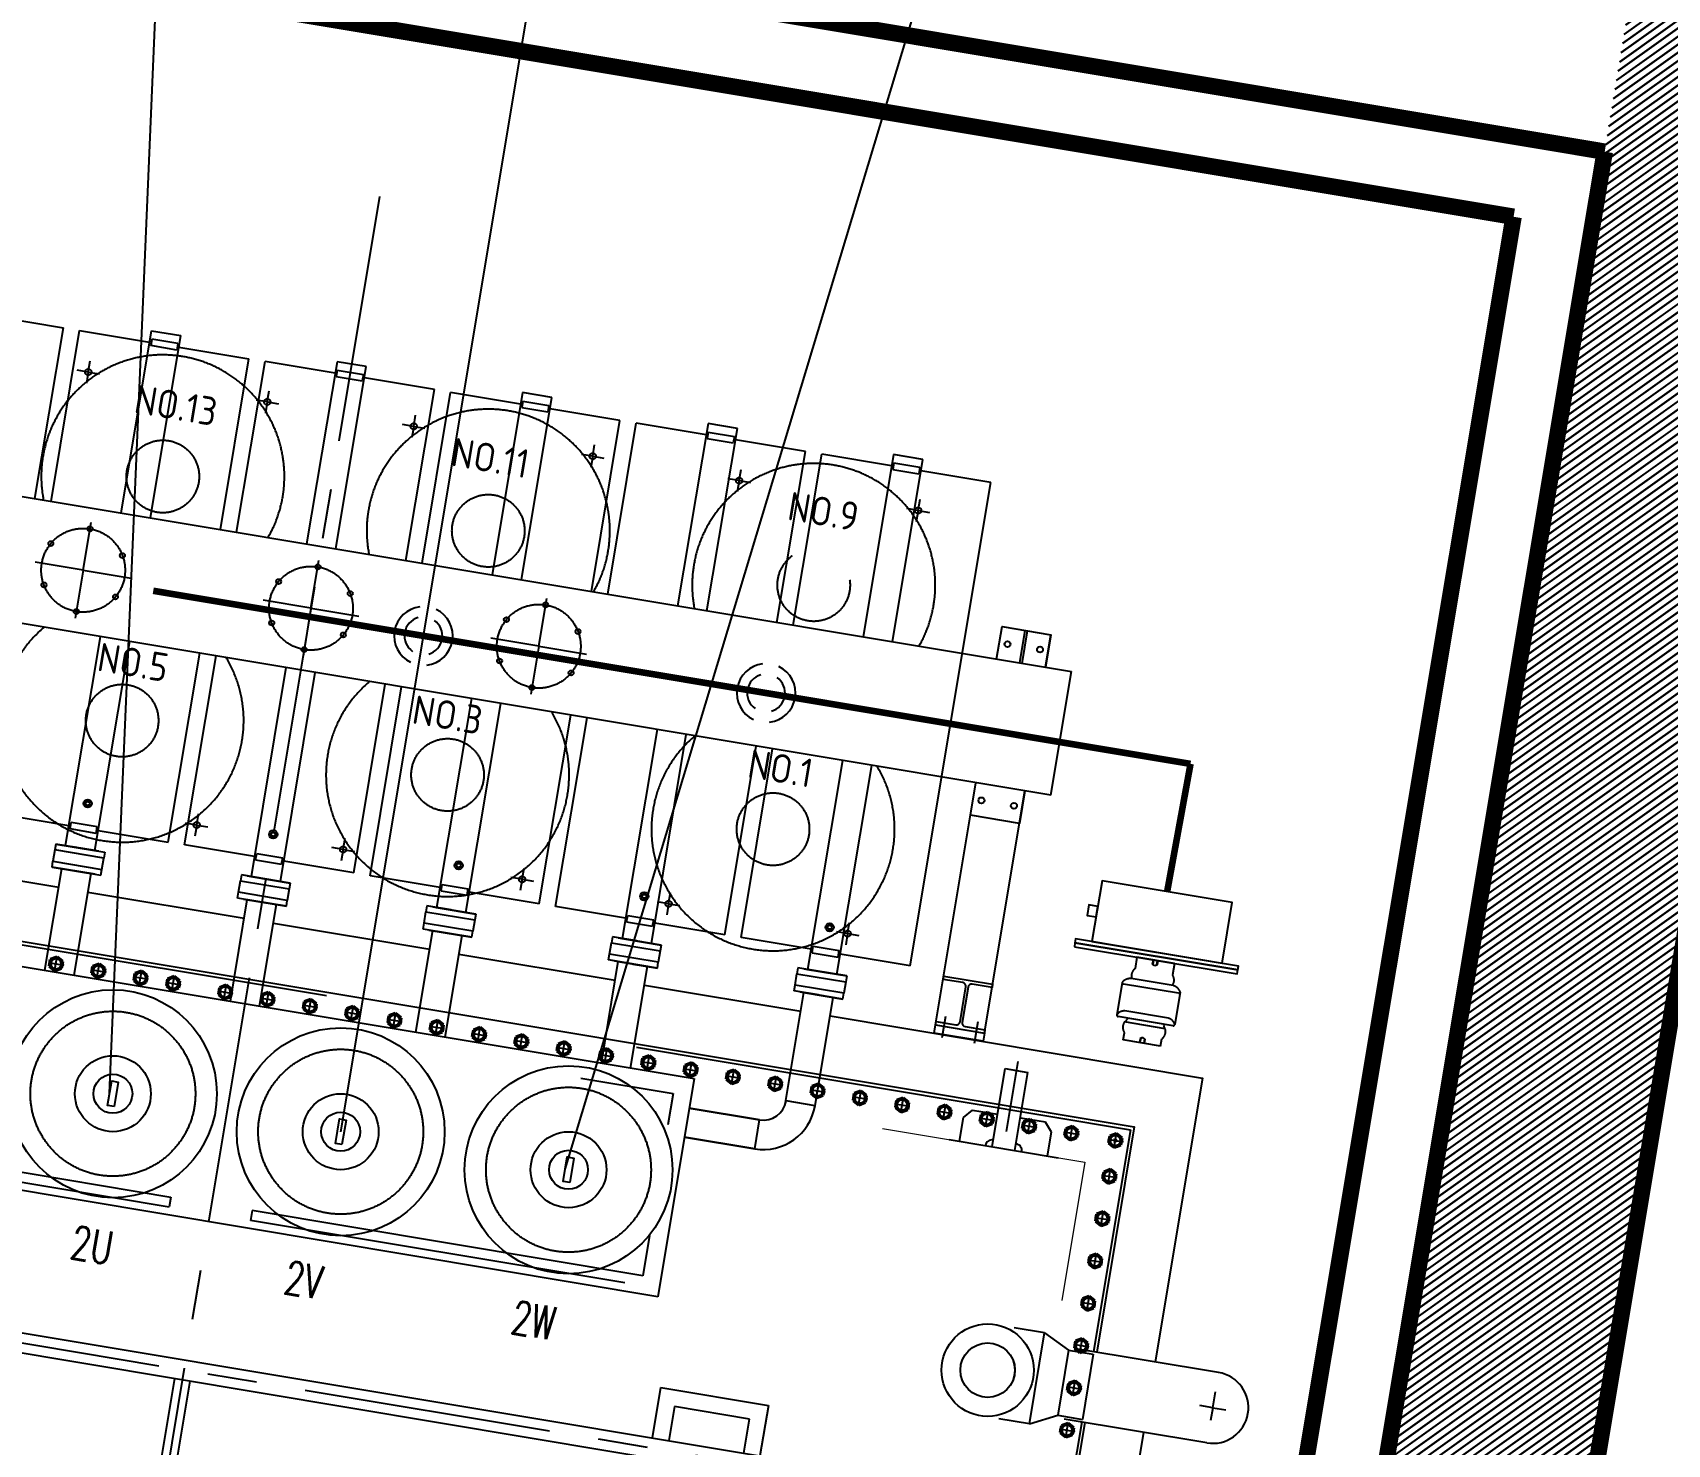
# Model space of a CAD drawing. Header units: millimetres. Extents: x 6239764 to 13047540, y 367704 to 979893.
# Drawn here: x 8296453 to 8301407, y 407682 to 411960 of the extents above; entities that cross this region are included whole.
import ezdxf
from ezdxf.enums import TextEntityAlignment as Align

# ---------------------------------------------------------------- set-up
doc = ezdxf.new("R2010")
doc.units = ezdxf.units.MM
doc.header["$LTSCALE"] = 300
for name, pattern in [('AM_ISO02W050', [7.5, 6, -1.5]), ('AM_ISO08W050', [18, 12, -1.5, 3, -1.5]), ('AM_ISO08W050X2', [9, 6, -0.75, 1.5, -0.75]), ('AM_ISO09W050', [22.5, 12, -1.5, 3, -1.5, 3, -1.5]), ('Amconstr', [9999, 9999, 0]), ('CENTER', [2, 1.25, -0.25, 0.25, -0.25]), ('DASHED', [0.75, 0.5, -0.25]), ('HIDDEN', [9.525, 6.35, -3.175])]:
    doc.linetypes.add(name, pattern=pattern)
for name, color, linetype in [('1', 7, 'Continuous'), ('25  杶奪', 114, 'Continuous'), ('30  俋窒眈燊\\M+00000D', 3, 'Continuous'), ('COOLING', 41, 'Continuous'), ('M1', 7, 'Continuous'), ('M25', 114, 'Continuous'), ('M30', 3, 'Continuous'), ('M4', 5, 'Continuous'), ('M41', 7, 'Continuous'), ('PIPE', 161, 'Continuous')]:
    doc.layers.add(name, color=color, linetype=linetype)
for name, color, linetype, lineweight in [('AM_0N', 7, 'Continuous', 50), ('AM_11', 3, 'AM_ISO09W050', 25), ('AM_12N', 7, 'Continuous', 50), ('AM_3', 6, 'AM_ISO02W050', 25), ('AM_7', 4, 'AM_ISO08W050', 25), ('AM_7N', 4, 'AM_ISO08W050', 25), ('AM_CL', 1, 'Amconstr', 25), ('AM_INV', 253, 'Continuous', 0), ('FAN-AM_0', 7, 'Continuous', 50), ('LV BUSHING-AM_4', 3, 'Continuous', 25), ('SX', 3, 'Continuous', 30)]:
    doc.layers.add(name, color=color, linetype=linetype, lineweight=lineweight)
doc.styles.add('ACISOTS', font='isocp.shx', dxfattribs={"height": 1, "bigfont": 'chineset.shx'})
doc.styles.get("Standard").update_dxf_attribs({"font": 'txt8.shx', "width": 0.7, "bigfont": 'hztxt_ii.shx'})

# ---------------------------------------------------------------- blocks, each defined once
blk = doc.blocks.new('500')
at = {"layer": '25  杶奪'}
blk.add_circle((0, 0), 315, dxfattribs=at)
at = {"layer": '30  俋窒眈燊\\M+00000D', "linetype": 'HIDDEN', "ltscale": 3}
blk.add_circle((0, 0), 250, dxfattribs=at)
blk = doc.blocks.new('FA-')
at = {"layer": 'M25', "color": 114}
blk.add_lwpolyline([(-10, 37.5), (10, 37.5), (10, -37.5), (-10, -37.5)], close=True, dxfattribs=at)
for radius in [115, 59]:
    blk.add_circle((0, 0), radius, dxfattribs=at)
blk = doc.blocks.new('A$C7B570CCE')
at = {"linetype": 'Continuous'}
for p, q in [((167.5, 0), (-167.5, 0)), ((-35, 0), (-35, -240)), ((35, 0), (35, -240)), ((135, 0), (135, -73.1)), ((35, -240), (-35, -240))]:
    blk.add_line(p, q, dxfattribs=at)
for p, q in [((-135.2, 0), (-135.2, -72.9)), ((-135.2, -72.9), (-112.2, -100)), ((135.2, -72.9), (112.2, -100)), ((-112.2, -100), (-35, -100)), ((112.2, -100), (35, -100))]:
    blk.add_line(p, q)
for centre, start, end in [((-35, 0), 180, 270), ((35, 0), 270, 0)]:
    blk.add_arc(centre, 21, start, end)
blk = doc.blocks.new('A$C1D2707AE')
at = {"layer": 'M1', "color": 1, "linetype": 'CENTER', "ltscale": 20}
for p, q in [((-286.4, -2025.5), (-286.4, -1878.5)), ((413.6, -2025.5), (413.6, -1878.5)), ((1113.6, -2025.5), (1113.6, -1878.5)), ((-286.4, -2025.5), (-433.4, -2025.5)), ((-286.4, -2025.5), (-139.4, -2025.5)), ((-286.4, -2025.5), (-286.4, -2172.5)), ((413.6, -2025.5), (266.6, -2025.5)), ((413.6, -2025.5), (560.6, -2025.5)), ((413.6, -2025.5), (413.6, -2172.5)), ((1113.6, -2025.5), (966.6, -2025.5)), ((1113.6, -2025.5), (1260.6, -2025.5)), ((1113.6, -2025.5), (1113.6, -2172.5))]:
    blk.add_line(p, q, dxfattribs=at)
for centre in [(-286.4, -2025.5), (413.6, -2025.5), (1113.6, -2025.5)]:
    blk.add_circle(centre, 127, dxfattribs=at)
at = {"layer": 'M41'}
for p, q in [((-2361.4, -1835.5), (-2361.4, -1735.5)), ((-2211.4, -1735.5), (-2361.4, -1735.5)), ((-2211.4, -1835.5), (-2211.4, -1735.5)), ((2488.6, -1835.5), (2488.6, -1735.5)), ((2488.6, -1735.5), (2638.6, -1735.5)), ((2638.6, -1835.5), (2638.6, -1735.5)), ((-2428.6, -1835.5), (2718.2, -1835.5)), ((-2428.6, -2215.5), (-2428.6, -1835.5)), ((2718.2, -2215.5), (2718.2, -1835.5)), ((2718.2, -2215.5), (-2428.6, -2215.5)), ((-2361.4, -2959.5), (-2361.4, -2215.5)), ((-2211.4, -2959.5), (-2211.4, -2215.5)), ((2488.6, -2959.5), (2488.6, -2215.5)), ((2638.6, -2959.5), (2638.6, -2215.5)), ((-2361.4, -2809.5), (-2361.4, -2819.5)), ((-2211.4, -2809.5), (-2361.4, -2809.5)), ((-2361.4, -2819.5), (-2300.9, -2819.5)), ((-2271.9, -2819.5), (-2211.4, -2819.5)), ((-2211.4, -2819.5), (-2211.4, -2809.5)), ((2488.6, -2819.5), (2488.6, -2809.5)), ((2488.6, -2809.5), (2638.6, -2809.5)), ((2549.1, -2819.5), (2488.6, -2819.5)), ((2638.6, -2819.5), (2578.1, -2819.5)), ((2638.6, -2809.5), (2638.6, -2819.5)), ((-2289.9, -2830.5), (-2289.9, -2938.5)), ((-2282.9, -2938.5), (-2282.9, -2830.5)), ((2560.1, -2938.5), (2560.1, -2830.5)), ((2567.1, -2830.5), (2567.1, -2938.5)), ((-2361.4, -2949.5), (-2361.4, -2959.5)), ((-2300.9, -2949.5), (-2361.4, -2949.5)), ((-2211.4, -2959.5), (-2361.4, -2959.5)), ((-2336.4, -2929.5), (-2336.4, -2995.5)), ((-2211.4, -2949.5), (-2271.9, -2949.5)), ((-2236.4, -2929.5), (-2236.4, -2995.5)), ((-2211.4, -2959.5), (-2211.4, -2949.5)), ((2488.6, -2959.5), (2488.6, -2949.5)), ((2488.6, -2949.5), (2549.1, -2949.5)), ((2488.6, -2959.5), (2638.6, -2959.5)), ((2513.6, -2929.5), (2513.6, -2995.5)), ((2578.1, -2949.5), (2638.6, -2949.5)), ((2613.6, -2929.5), (2613.6, -2995.5)), ((2638.6, -2949.5), (2638.6, -2959.5))]:
    blk.add_line(p, q, dxfattribs=at)
at = {"layer": 'M41', "linetype": 'DASHED', "ltscale": 3}
for p, q in [((-2289.9, -1835.5), (-2289.9, -1735.5)), ((-2282.9, -1835.5), (-2282.9, -1735.5)), ((2560.1, -1835.5), (2560.1, -1735.5)), ((2567.1, -1835.5), (2567.1, -1735.5))]:
    blk.add_line(p, q, dxfattribs=at)
at = {"layer": 'M41'}
for points in [[(-2211.4, -1835.5), (-2211.4, -1735.5), (-2361.4, -1735.5), (-2361.4, -1835.5)], [(2488.6, -1835.5), (2488.6, -1735.5), (2638.6, -1735.5), (2638.6, -1835.5)], [(-2361.4, -2215.5), (-2361.4, -2315.5), (-2211.4, -2315.5), (-2211.4, -2215.5)], [(2638.6, -2215.5), (2638.6, -2315.5), (2488.6, -2315.5), (2488.6, -2215.5)]]:
    blk.add_lwpolyline(points, dxfattribs=at)
for points in [[(-2211.4, -2959.5), (-2361.4, -2959.5), (-2361.4, -2984.5), (-2211.4, -2984.5)], [(2488.6, -2959.5), (2638.6, -2959.5), (2638.6, -2984.5), (2488.6, -2984.5)]]:
    blk.add_lwpolyline(points, close=True, dxfattribs=at)
for centre, radius in [((-2336.4, -1785.5), 9), ((-2236.4, -1785.5), 9), ((2513.6, -1785.5), 9), ((2613.6, -1785.5), 9), ((-286.4, -1898.5), 7.5), ((413.6, -1898.5), 7.5), ((1113.6, -1898.5), 7.5), ((-396.4, -1962), 7.5), ((-176.5, -1962), 7.5), ((303.6, -1962), 7.5), ((523.5, -1962), 7.5), ((1003.6, -1962), 7.5), ((1223.5, -1962), 7.5), ((-396.4, -2089), 7.5), ((-176.5, -2089), 7.5), ((303.6, -2089), 7.5), ((523.5, -2089), 7.5), ((1003.6, -2089), 7.5), ((1223.5, -2089), 7.5), ((-286.4, -2152.5), 7.5), ((413.6, -2152.5), 7.5), ((1113.6, -2152.5), 7.5), ((-2336.4, -2265.5), 9), ((-2236.4, -2265.5), 9), ((2513.6, -2265.5), 9), ((2613.6, -2265.5), 9)]:
    blk.add_circle(centre, radius, dxfattribs=at)
for centre, start, end in [((-2300.9, -2830.5), 0, 90), ((-2271.9, -2830.5), 90, 180), ((2549.1, -2830.5), 0, 90), ((2578.1, -2830.5), 90, 180), ((-2300.9, -2938.5), 270, 0), ((-2271.9, -2938.5), 180, 270), ((2549.1, -2938.5), 270, 0), ((2578.1, -2938.5), 180, 270)]:
    blk.add_arc(centre, 11, start, end, dxfattribs=at)
blk = doc.blocks.new('A$C482611C9')
at = {"layer": 'AM_11', "color": 222, "ltscale": 2}
for p, q in [((57.5, 0), (-57.5, 0)), ((-7.3, -12.8), (-7.3, 0)), ((-6, -13.5), (-6, 0)), ((6, -13.5), (6, 0)), ((7.3, -12.8), (7.3, 0)), ((57.5, 0), (57.5, -34.9)), ((-57.5, 0), (-57.5, -34.9)), ((0, -17), (-7.3, -12.8)), ((7.3, -12.8), (0, -17)), ((-89, -82.7), (-89, -182)), ((84.5, -87), (-84.5, -87)), ((64.4, -67), (-64.5, -67)), ((89, -82.7), (89, -182)), ((84.5, -187), (-84.5, -187)), ((66.9, -167), (-66.9, -167)), ((-56.3, -187.8), (-56.3, -191)), ((56.3, -187.8), (56.3, -191)), ((62.5, -200), (-62.5, -200)), ((-57.5, -254), (-57.5, -232.2)), ((0, -237), (-7.3, -241.2)), ((-7.3, -241.2), (-7.3, -254)), ((-6, -240.5), (-6, -254)), ((7.3, -241.2), (0, -237)), ((6, -240.5), (6, -254)), ((7.3, -241.2), (7.3, -254)), ((57.5, -254), (57.5, -232.2)), ((57.5, -254), (-57.5, -254)), ((57.5, -254), (-57.5, -254))]:
    blk.add_line(p, q, dxfattribs=at)
for centre, radius, start, end in [((-36.4, -54.6), 28.9, 136.9636, 205.3448), ((36.4, -54.6), 28.9, 334.6552, 43.0364), ((-86, -83.1), 3, 153.1645, 172.4077), ((-88, -82.8), 1, 172.4077, 185.6969), ((-84.5, -82.5), 4.55, 185.6969, 270), ((-62.1, -98.2), 31.2, 94.1941, 148.2045), ((62.1, -98.2), 31.3, 31.7556, 85.7356), ((84.5, -82.5), 4.55, 270, 354.3031), ((86, -83.1), 3, 7.5923, 26.8355), ((88, -82.8), 1, 354.3031, 7.5923), ((-86, -183.1), 3, 153.1645, 172.4077), ((-88, -182.8), 1, 172.4077, 185.6969), ((-84.5, -182.5), 4.55, 185.6969, 270), ((-64.6, -193.9), 27, 94.9814, 153.1274), ((-78.1, -184.9), 22.7, 317.9732, 344.359), ((78.1, -184.9), 22.7, 195.641, 222.0268), ((64.6, -193.9), 27, 26.8726, 85.0186), ((84.5, -182.5), 4.55, 270, 354.3031), ((86, -183.1), 3, 7.5923, 26.8355), ((88, -182.8), 1, 354.3031, 7.5923), ((-36.4, -212.4), 28.9, 154.6552, 223.0364), ((36.4, -212.4), 28.9, 316.9636, 25.3448)]:
    blk.add_arc(centre, radius, start, end, dxfattribs=at)
blk = doc.blocks.new('*U109')
at = {"layer": 'AM_0N'}
for p, q in [((42247.3, 10176), (42229.3, 10165.7)), ((42229.3, 10165.7), (42229.3, 10144.9)), ((42265.3, 10165.7), (42247.3, 10176)), ((42265.3, 10144.9), (42265.3, 10165.7)), ((42229.3, 10144.9), (42247.3, 10134.5)), ((42247.3, 10134.5), (42265.3, 10144.9))]:
    blk.add_line(p, q, dxfattribs=at)
blk.add_circle((42247.3, 10155.3), 18, dxfattribs=at)
at = {"layer": 'AM_7N', "linetype": 'AM_ISO08W050X2'}
for p, q in [((42247.3, 10179), (42247.3, 10131.5)), ((42223.6, 10155.3), (42271.1, 10155.3))]:
    blk.add_line(p, q, dxfattribs=at)
blk = doc.blocks.new('*S108')
at = {"layer": 'AM_12N', "color": 4}
for p, q in [((42245.6, 10153.5), (42249.1, 10157)), ((42245.6, 10157), (42249.1, 10153.5))]:
    blk.add_line(p, q, dxfattribs=at)
blk.add_circle((42247.3, 10155.3), 1.75, dxfattribs=at)
blk = doc.blocks.new('132主变')
for p, q in [((6135104.1, -17906.7), (6135104.1, -17751.9)), ((6135434.1, -17751.9), (6135434.1, -17906.7)), ((6135434.1, -17906.7), (6135104.1, -17906.7))]:
    blk.add_line(p, q)
at = {"ltscale": 0.1}
for p, q in [((6135829.1, -18511.7), (6135319.1, -22481.7)), ((6136519.1, -18511.7), (6136519.1, -22981.7)), ((6137229.1, -18511.7), (6137719.1, -22481.7))]:
    blk.add_line(p, q, dxfattribs=at)
at = {"layer": '1', "color": 3, "linetype": 'DASHED', "lineweight": 5, "ltscale": 50}
blk.add_lwpolyline([(6134900.7, -18791.7), (6134279.1, -18791.7), (6134279.1, -18366.4)], dxfattribs=at)
at = {"layer": '25  杶奪'}
for points in [[(6134418.2, -19430.7), (6133918.2, -19430.7), (6133918.2, -19442.7), (6134418.2, -19442.7)], [(6134418.2, -19442.7), (6133918.2, -19442.7), (6133918.2, -19454.7), (6134418.2, -19454.7)], [(6134368.2, -19454.7), (6133968.2, -19454.7), (6133968.2, -19641.9), (6134368.2, -19641.9)], [(6134368.2, -19562.8), (6134395.5, -19562.8), (6134395.5, -19530.4), (6134368.2, -19530.4)]]:
    blk.add_lwpolyline(points, close=True, dxfattribs=at)
at = {"layer": '25  杶奪', "const_width": 20}
for points in [[(6134168.2, -19641.9), (6134162, -20035.2)], [(6137349.3, -20035.2), (6134162, -20035.2)]]:
    blk.add_lwpolyline(points, dxfattribs=at)
at = {"layer": '30  俋窒眈燊\\M+00000D', "linetype": 'HIDDEN'}
for p, q in [((6135154.1, -17751.9), (6135154.1, -17856.7)), ((6135384.1, -17856.7), (6135384.1, -17751.9)), ((6135154.1, -17856.7), (6135384.1, -17856.7)), ((6135594.1, -18201.7), (6136744.1, -18201.7)), ((6136744.1, -18231.7), (6136744.1, -18201.7)), ((6138144.1, -18201.7), (6136994.1, -18201.7)), ((6136994.1, -18231.7), (6136994.1, -18201.7)), ((6135544.1, -18231.7), (6136744.1, -18231.7)), ((6138194.1, -18231.7), (6136994.1, -18231.7))]:
    blk.add_line(p, q, dxfattribs=at)
for points in [[(6134159.1, -18013.7), (6134159.1, -16531.7), (6139703.1, -16531.7)], [(6138534.1, -18911.7), (6134159.1, -18911.7), (6134159.1, -18229.7)], [(6135544.1, -18355.5), (6135544.1, -18231.7), (6135710.5, -18231.7)], [(6135827.9, -18791.7), (6135544.1, -18791.7), (6135544.1, -18695.2)]]:
    blk.add_lwpolyline(points, dxfattribs=at)
at = {"layer": 'AM_3', "linetype": 'ByBlock'}
for centre, radius, start, end in [((6135466.1, -20035.2), 89, 106.3139, 253.6861), ((6135466.1, -20035.2), 89, 286.3139, 73.6861), ((6136519.1, -20035.2), 89, 106.3139, 253.6861), ((6136519.1, -20035.2), 89, 286.3139, 73.6861), ((6135466.1, -20035.2), 57.5, 115.7715, 244.2285), ((6135466.1, -20035.2), 57.5, 295.7715, 64.2285), ((6136519.1, -20035.2), 57.5, 115.7715, 244.2285), ((6136519.1, -20035.2), 57.5, 295.7715, 64.2285), ((6136519.1, -20035.2), 57.5, 295.7715, 64.2285)]:
    blk.add_arc(centre, radius, start, end, dxfattribs=at)
at = {"layer": 'AM_7'}
blk.add_line((6134529.1, -18844.9), (6134529.1, -19059.1), dxfattribs=at)
at = {"layer": 'AM_CL', "color": 30}
blk.add_lwpolyline([(6135489.1, -18176.7), (6138249.1, -18176.7), (6138249.1, -18846.7), (6135489.1, -18846.7)], close=True, dxfattribs=at)
at = {"layer": 'AM_INV', "ltscale": 0.1}
blk.add_lwpolyline([(6134199.1, -18892.5), (6134199.1, -18871.7), (6134181.1, -18871.7)], dxfattribs=at)
at = {"layer": 'COOLING'}
for p, q in [((6135489.1, -18667.1), (6135272.9, -18667.1)), ((6135272.9, -18667.1), (6135489.1, -18667.1)), ((6135272.9, -18667.1), (6135272.9, -18756.2)), ((6135489.1, -18756.2), (6135272.9, -18756.2)), ((6135272.9, -18756.2), (6135489.1, -18756.2)), ((6135204.1, -18814.8), (6135204.1, -19158.7)), ((6135114.1, -18826), (6135114.1, -19158.7)), ((6135114.1, -18826), (6135203.2, -18826)), ((6135684.1, -18846.7), (6135684.1, -19158.7)), ((6135774.1, -18846.7), (6135774.1, -19158.7)), ((6136254.1, -18846.7), (6136254.1, -19158.7)), ((6136344.1, -18846.7), (6136344.1, -19158.7)), ((6136824.1, -18846.7), (6136824.1, -19158.7)), ((6136914.1, -18846.7), (6136914.1, -19158.7)), ((6137394.1, -18846.7), (6137394.1, -19158.7)), ((6137484.1, -18846.7), (6137484.1, -19158.7)), ((6135216.2, -19158.7), (6135084.1, -19158.7)), ((6135205.1, -19158.7), (6135084.1, -19158.7)), ((6135159.1, -19158.7), (6135084.1, -19158.7)), ((6135084.1, -19158.7), (6135234.1, -19158.7)), ((6135084.1, -19158.7), (6135084.1, -19176.7)), ((6135084.1, -19158.7), (6135084.1, -19176.7)), ((6135159.1, -19158.7), (6135234.1, -19158.7)), ((6135234.1, -19158.7), (6135234.1, -19176.7)), ((6135234.1, -19158.7), (6135234.1, -19176.7)), ((6135786.2, -19158.7), (6135654.1, -19158.7)), ((6135775.1, -19158.7), (6135654.1, -19158.7)), ((6135729.1, -19158.7), (6135654.1, -19158.7)), ((6135654.1, -19158.7), (6135804.1, -19158.7)), ((6135654.1, -19158.7), (6135654.1, -19176.7)), ((6135654.1, -19158.7), (6135654.1, -19176.7)), ((6135729.1, -19158.7), (6135804.1, -19158.7)), ((6135804.1, -19158.7), (6135804.1, -19176.7)), ((6135804.1, -19158.7), (6135804.1, -19176.7)), ((6136356.2, -19158.7), (6136224.1, -19158.7)), ((6136345.1, -19158.7), (6136224.1, -19158.7)), ((6136299.1, -19158.7), (6136224.1, -19158.7)), ((6136224.1, -19158.7), (6136374.1, -19158.7)), ((6136224.1, -19158.7), (6136224.1, -19176.7)), ((6136224.1, -19158.7), (6136224.1, -19176.7)), ((6136299.1, -19158.7), (6136374.1, -19158.7)), ((6136374.1, -19158.7), (6136374.1, -19176.7)), ((6136374.1, -19158.7), (6136374.1, -19176.7)), ((6136926.2, -19158.7), (6136794.1, -19158.7)), ((6136915.1, -19158.7), (6136794.1, -19158.7)), ((6136869.1, -19158.7), (6136794.1, -19158.7)), ((6136794.1, -19158.7), (6136944.1, -19158.7)), ((6136794.1, -19158.7), (6136794.1, -19176.7)), ((6136794.1, -19158.7), (6136794.1, -19176.7)), ((6136869.1, -19158.7), (6136944.1, -19158.7)), ((6136944.1, -19158.7), (6136944.1, -19176.7)), ((6136944.1, -19158.7), (6136944.1, -19176.7)), ((6137514.1, -19158.7), (6137364.1, -19158.7)), ((6137364.1, -19158.7), (6137364.1, -19176.7)), ((6137439.1, -19158.7), (6137364.1, -19158.7)), ((6137364.1, -19158.7), (6137364.1, -19176.7)), ((6137381.9, -19158.7), (6137514.1, -19158.7)), ((6137393.1, -19158.7), (6137514.1, -19158.7)), ((6137439.1, -19158.7), (6137514.1, -19158.7)), ((6137514.1, -19158.7), (6137514.1, -19176.7)), ((6137514.1, -19158.7), (6137514.1, -19176.7)), ((6135084.1, -19229.7), (6135084.1, -19211.7)), ((6135084.1, -19229.7), (6135084.1, -19211.7)), ((6135234.1, -19229.7), (6135234.1, -19211.7)), ((6135234.1, -19229.7), (6135234.1, -19211.7)), ((6135654.1, -19229.7), (6135654.1, -19211.7)), ((6135654.1, -19229.7), (6135654.1, -19211.7)), ((6135804.1, -19229.7), (6135804.1, -19211.7)), ((6135804.1, -19229.7), (6135804.1, -19211.7)), ((6136224.1, -19229.7), (6136224.1, -19211.7)), ((6136224.1, -19229.7), (6136224.1, -19211.7)), ((6136374.1, -19229.7), (6136374.1, -19211.7)), ((6136374.1, -19229.7), (6136374.1, -19211.7)), ((6136794.1, -19229.7), (6136794.1, -19211.7)), ((6136794.1, -19229.7), (6136794.1, -19211.7)), ((6136944.1, -19229.7), (6136944.1, -19211.7)), ((6136944.1, -19229.7), (6136944.1, -19211.7)), ((6137364.1, -19229.7), (6137364.1, -19211.7)), ((6137364.1, -19229.7), (6137364.1, -19211.7)), ((6137514.1, -19229.7), (6137514.1, -19211.7)), ((6137514.1, -19229.7), (6137514.1, -19211.7)), ((6135084.1, -19229.7), (6135234.1, -19229.7)), ((6135205.1, -19229.7), (6135084.1, -19229.7)), ((6135216.2, -19229.7), (6135084.1, -19229.7)), ((6135114.1, -19229.7), (6135114.1, -19871.7)), ((6135159.1, -19229.7), (6135143.5, -19229.7)), ((6135159.1, -19229.7), (6135234.1, -19229.7)), ((6135204.1, -19871.7), (6135204.1, -19229.7)), ((6135654.1, -19229.7), (6135804.1, -19229.7)), ((6135775.1, -19229.7), (6135654.1, -19229.7)), ((6135786.2, -19229.7), (6135654.1, -19229.7)), ((6135684.1, -19229.7), (6135684.1, -19871.7)), ((6135729.1, -19229.7), (6135713.5, -19229.7)), ((6135729.1, -19229.7), (6135804.1, -19229.7)), ((6135774.1, -19871.7), (6135774.1, -19229.7)), ((6136224.1, -19229.7), (6136374.1, -19229.7)), ((6136345.1, -19229.7), (6136224.1, -19229.7)), ((6136356.2, -19229.7), (6136224.1, -19229.7)), ((6136254.1, -19229.7), (6136254.1, -19871.7)), ((6136299.1, -19229.7), (6136283.5, -19229.7)), ((6136299.1, -19229.7), (6136374.1, -19229.7)), ((6136344.1, -19871.7), (6136344.1, -19229.7)), ((6136794.1, -19229.7), (6136944.1, -19229.7)), ((6136915.1, -19229.7), (6136794.1, -19229.7)), ((6136926.2, -19229.7), (6136794.1, -19229.7)), ((6136824.1, -19229.7), (6136824.1, -19871.7)), ((6136869.1, -19229.7), (6136853.5, -19229.7)), ((6136869.1, -19229.7), (6136944.1, -19229.7)), ((6136914.1, -19871.7), (6136914.1, -19229.7)), ((6137439.1, -19229.7), (6137364.1, -19229.7)), ((6137514.1, -19229.7), (6137364.1, -19229.7)), ((6137381.9, -19229.7), (6137514.1, -19229.7)), ((6137393.1, -19229.7), (6137514.1, -19229.7)), ((6137394.1, -19229.7), (6137394.1, -19871.7)), ((6137439.1, -19229.7), (6137454.6, -19229.7)), ((6137484.1, -19229.7), (6137484.1, -19871.7)), ((6134899.1, -19291.7), (6134899.1, -20776.7)), ((6134899.1, -19291.7), (6135114.1, -19291.7)), ((6134899.1, -19291.7), (6134899.1, -20776.7)), ((6134899.1, -19291.7), (6135114.1, -19291.7)), ((6135119.1, -19281.7), (6135119.1, -19301.7)), ((6135199.1, -19281.7), (6135119.1, -19281.7)), ((6135119.1, -19281.7), (6135119.1, -19301.7)), ((6135199.1, -19281.7), (6135119.1, -19281.7)), ((6135199.1, -19301.7), (6135119.1, -19301.7)), ((6135199.1, -19301.7), (6135119.1, -19301.7)), ((6135199.1, -19281.7), (6135199.1, -19301.7)), ((6135199.1, -19281.7), (6135199.1, -19301.7)), ((6135204.1, -19291.7), (6135419.1, -19291.7)), ((6135204.1, -19291.7), (6135419.1, -19291.7)), ((6135419.1, -19291.7), (6135419.1, -19871.7)), ((6135419.1, -19291.7), (6135419.1, -19871.7)), ((6135469.1, -19291.7), (6135469.1, -19871.7)), ((6135469.1, -19291.7), (6135684.1, -19291.7)), ((6135689.1, -19281.7), (6135689.1, -19301.7)), ((6135769.1, -19281.7), (6135689.1, -19281.7)), ((6135769.1, -19301.7), (6135689.1, -19301.7)), ((6135769.1, -19281.7), (6135769.1, -19301.7)), ((6135774.1, -19291.7), (6135989.1, -19291.7)), ((6135989.1, -19291.7), (6135989.1, -19871.7)), ((6136039.1, -19291.7), (6136039.1, -19871.7)), ((6136039.1, -19291.7), (6136254.1, -19291.7)), ((6136259.1, -19281.7), (6136259.1, -19301.7)), ((6136339.1, -19281.7), (6136259.1, -19281.7)), ((6136339.1, -19301.7), (6136259.1, -19301.7)), ((6136339.1, -19281.7), (6136339.1, -19301.7)), ((6136344.1, -19291.7), (6136559.1, -19291.7)), ((6136559.1, -19291.7), (6136559.1, -19871.7)), ((6136609.1, -19291.7), (6136609.1, -19871.7)), ((6136609.1, -19291.7), (6136824.1, -19291.7)), ((6136609.1, -19291.7), (6136609.1, -19871.7)), ((6136609.1, -19291.7), (6136824.1, -19291.7)), ((6136829.1, -19281.7), (6136829.1, -19301.7)), ((6136909.1, -19281.7), (6136829.1, -19281.7)), ((6136829.1, -19281.7), (6136829.1, -19301.7)), ((6136909.1, -19281.7), (6136829.1, -19281.7)), ((6136909.1, -19301.7), (6136829.1, -19301.7)), ((6136909.1, -19301.7), (6136829.1, -19301.7)), ((6136909.1, -19281.7), (6136909.1, -19301.7)), ((6136909.1, -19281.7), (6136909.1, -19301.7)), ((6136914.1, -19291.7), (6137129.1, -19291.7)), ((6136914.1, -19291.7), (6137129.1, -19291.7)), ((6137129.1, -19291.7), (6137129.1, -19871.7)), ((6137129.1, -19291.7), (6137129.1, -19871.7)), ((6137179.1, -19291.7), (6137179.1, -19871.7)), ((6137394.1, -19291.7), (6137179.1, -19291.7)), ((6137399.1, -19281.7), (6137399.1, -19301.7)), ((6137399.1, -19281.7), (6137479.1, -19281.7)), ((6137399.1, -19301.7), (6137479.1, -19301.7)), ((6137479.1, -19281.7), (6137479.1, -19301.7)), ((6137699.1, -19291.7), (6137484.1, -19291.7)), ((6135114.1, -20251.7), (6135114.1, -20811.7)), ((6135204.1, -20811.7), (6135204.1, -20251.7)), ((6135419.1, -20251.7), (6135419.1, -20776.7)), ((6135419.1, -20251.7), (6135419.1, -20776.7)), ((6135469.1, -20251.7), (6135469.1, -20776.7)), ((6135684.1, -20251.7), (6135684.1, -20811.7)), ((6135774.1, -20811.7), (6135774.1, -20251.7)), ((6135989.1, -20251.7), (6135989.1, -20776.7)), ((6136039.1, -20251.7), (6136039.1, -20776.7)), ((6136254.1, -20251.7), (6136254.1, -20811.7)), ((6136344.1, -20811.7), (6136344.1, -20251.7)), ((6136559.1, -20251.7), (6136559.1, -20776.7)), ((6136609.1, -20251.7), (6136609.1, -20776.7)), ((6136609.1, -20251.7), (6136609.1, -20776.7)), ((6136824.1, -20251.7), (6136824.1, -20811.7)), ((6136914.1, -20811.7), (6136914.1, -20251.7)), ((6137129.1, -20251.7), (6137129.1, -20776.7)), ((6137129.1, -20251.7), (6137129.1, -20776.7)), ((6137179.1, -20251.7), (6137179.1, -20776.7)), ((6137394.1, -20251.7), (6137394.1, -20811.7)), ((6137484.1, -20251.7), (6137484.1, -20811.7)), ((6137699.1, -20251.7), (6137699.1, -20776.7)), ((6137749.1, -20251.7), (6137749.1, -20776.7)), ((6134899.1, -20776.7), (6135114.1, -20776.7)), ((6134899.1, -20776.7), (6135114.1, -20776.7)), ((6135119.1, -20786.7), (6135119.1, -20766.7)), ((6135199.1, -20766.7), (6135119.1, -20766.7)), ((6135119.1, -20786.7), (6135119.1, -20766.7)), ((6135199.1, -20766.7), (6135119.1, -20766.7)), ((6135199.1, -20786.7), (6135119.1, -20786.7)), ((6135199.1, -20786.7), (6135119.1, -20786.7)), ((6135199.1, -20786.7), (6135199.1, -20766.7)), ((6135199.1, -20786.7), (6135199.1, -20766.7)), ((6135204.1, -20776.7), (6135419.1, -20776.7)), ((6135204.1, -20776.7), (6135419.1, -20776.7)), ((6135469.1, -20776.7), (6135684.1, -20776.7)), ((6135689.1, -20786.7), (6135689.1, -20766.7)), ((6135769.1, -20766.7), (6135689.1, -20766.7)), ((6135769.1, -20786.7), (6135689.1, -20786.7)), ((6135769.1, -20786.7), (6135769.1, -20766.7)), ((6135774.1, -20776.7), (6135989.1, -20776.7)), ((6136039.1, -20776.7), (6136254.1, -20776.7)), ((6136259.1, -20786.7), (6136259.1, -20766.7)), ((6136339.1, -20766.7), (6136259.1, -20766.7)), ((6136339.1, -20786.7), (6136259.1, -20786.7)), ((6136339.1, -20786.7), (6136339.1, -20766.7)), ((6136344.1, -20776.7), (6136559.1, -20776.7)), ((6136609.1, -20776.7), (6136824.1, -20776.7)), ((6136609.1, -20776.7), (6136824.1, -20776.7)), ((6136829.1, -20786.7), (6136829.1, -20766.7)), ((6136909.1, -20766.7), (6136829.1, -20766.7)), ((6136829.1, -20786.7), (6136829.1, -20766.7)), ((6136909.1, -20766.7), (6136829.1, -20766.7)), ((6136909.1, -20786.7), (6136829.1, -20786.7)), ((6136909.1, -20786.7), (6136829.1, -20786.7)), ((6136909.1, -20786.7), (6136909.1, -20766.7)), ((6136909.1, -20786.7), (6136909.1, -20766.7)), ((6136914.1, -20776.7), (6137129.1, -20776.7)), ((6136914.1, -20776.7), (6137129.1, -20776.7)), ((6137394.1, -20776.7), (6137179.1, -20776.7)), ((6137399.1, -20786.7), (6137399.1, -20766.7)), ((6137399.1, -20766.7), (6137479.1, -20766.7)), ((6137399.1, -20786.7), (6137479.1, -20786.7)), ((6137479.1, -20786.7), (6137479.1, -20766.7)), ((6137699.1, -20776.7), (6137484.1, -20776.7)), ((6137964.1, -20776.7), (6137749.1, -20776.7)), ((6135114.1, -20811.7), (6135204.1, -20811.7)), ((6135114.1, -20811.7), (6135204.1, -20811.7)), ((6135684.1, -20811.7), (6135774.1, -20811.7)), ((6136254.1, -20811.7), (6136344.1, -20811.7)), ((6136824.1, -20811.7), (6136914.1, -20811.7)), ((6136824.1, -20811.7), (6136914.1, -20811.7)), ((6137484.1, -20811.7), (6137394.1, -20811.7))]:
    blk.add_line(p, q, dxfattribs=at)
for points in [[(6135234.1, -19211.7), (6135084.1, -19211.7), (6135084.1, -19176.7), (6135234.1, -19176.7)], [(6135804.1, -19211.7), (6135654.1, -19211.7), (6135654.1, -19176.7), (6135804.1, -19176.7)], [(6136374.1, -19211.7), (6136224.1, -19211.7), (6136224.1, -19176.7), (6136374.1, -19176.7)], [(6136944.1, -19211.7), (6136794.1, -19211.7), (6136794.1, -19176.7), (6136944.1, -19176.7)], [(6137364.1, -19211.7), (6137514.1, -19211.7), (6137514.1, -19176.7), (6137364.1, -19176.7)]]:
    blk.add_lwpolyline(points, close=True, dxfattribs=at)
for centre, radius in [((6135159.1, -19366.7), 12.5), ((6135159.1, -19366.7), 7), ((6135159.1, -19366.7), 6), ((6135729.1, -19366.7), 12.5), ((6135729.1, -19366.7), 7), ((6135729.1, -19366.7), 6), ((6136299.1, -19366.7), 12.5), ((6136299.1, -19366.7), 7), ((6136299.1, -19366.7), 6), ((6136869.1, -19366.7), 12.5), ((6136869.1, -19366.7), 7), ((6136869.1, -19366.7), 6), ((6137439.1, -19366.7), 12.5), ((6137439.1, -19366.7), 7), ((6137439.1, -19366.7), 6)]:
    blk.add_circle(centre, radius, dxfattribs=at)
for radius in [158.8, 69.8]:
    blk.add_arc((6135272.9, -18826), radius, 90, 180, dxfattribs=at)
at = {"layer": 'FAN-AM_0', "color": 171, "linetype": 'DASHED', "lineweight": -2, "ltscale": 3}
for p, q in [((6135102.6, -19356.7), (6135068.1, -19356.7)), ((6135102.6, -19356.7), (6135102.6, -19322.2)), ((6135102.6, -19356.7), (6135137.1, -19356.7)), ((6135102.6, -19356.7), (6135102.6, -19391.2)), ((6135652.6, -19356.7), (6135618.1, -19356.7)), ((6135652.6, -19356.7), (6135652.6, -19322.2)), ((6135652.6, -19356.7), (6135687.1, -19356.7)), ((6135652.6, -19356.7), (6135652.6, -19391.2)), ((6136102.6, -19356.7), (6136068.1, -19356.7)), ((6136102.6, -19356.7), (6136102.6, -19322.2)), ((6136102.6, -19356.7), (6136137.1, -19356.7)), ((6136102.6, -19356.7), (6136102.6, -19391.2)), ((6136652.6, -19356.7), (6136618.1, -19356.7)), ((6136652.6, -19356.7), (6136652.6, -19322.2)), ((6136652.6, -19356.7), (6136687.1, -19356.7)), ((6136652.6, -19356.7), (6136652.6, -19391.2)), ((6137102.6, -19356.7), (6137068.1, -19356.7)), ((6137102.6, -19356.7), (6137102.6, -19322.2)), ((6137102.6, -19356.7), (6137137.1, -19356.7)), ((6137102.6, -19356.7), (6137102.6, -19391.2)), ((6135102.6, -20656.7), (6135068.1, -20656.7)), ((6135102.6, -20656.7), (6135102.6, -20622.2)), ((6135102.6, -20656.7), (6135102.6, -20691.2)), ((6135102.6, -20656.7), (6135137.1, -20656.7)), ((6135652.6, -20656.7), (6135618.1, -20656.7)), ((6135652.6, -20656.7), (6135652.6, -20622.2)), ((6135652.6, -20656.7), (6135652.6, -20691.2)), ((6135652.6, -20656.7), (6135687.1, -20656.7)), ((6136102.6, -20656.7), (6136068.1, -20656.7)), ((6136102.6, -20656.7), (6136102.6, -20622.2)), ((6136102.6, -20656.7), (6136102.6, -20691.2)), ((6136102.6, -20656.7), (6136137.1, -20656.7)), ((6136652.6, -20656.7), (6136618.1, -20656.7)), ((6136652.6, -20656.7), (6136652.6, -20622.2)), ((6136652.6, -20656.7), (6136652.6, -20691.2)), ((6136652.6, -20656.7), (6136687.1, -20656.7)), ((6137102.6, -20656.7), (6137068.1, -20656.7)), ((6137102.6, -20656.7), (6137102.6, -20622.2)), ((6137102.6, -20656.7), (6137102.6, -20691.2)), ((6137102.6, -20656.7), (6137137.1, -20656.7))]:
    blk.add_line(p, q, dxfattribs=at)
at = {"layer": 'FAN-AM_0', "color": 171, "linetype": 'DASHED', "lineweight": -2, "ltscale": 30}
for q in [(6137618.1, -20656.7), (6137652.6, -20622.2), (6137652.6, -20691.2), (6137687.1, -20656.7)]:
    blk.add_line((6137652.6, -20656.7), q, dxfattribs=at)
at = {"layer": 'FAN-AM_0', "color": 171, "linetype": 'DASHED', "lineweight": -2, "ltscale": 3}
for centre, radius in [((6135102.6, -19356.7), 9.5), ((6135652.6, -19356.7), 9.5), ((6136102.6, -19356.7), 9.5), ((6136652.6, -19356.7), 9.5), ((6137102.6, -19356.7), 9.5), ((6135377.6, -20381.7), 110), ((6135102.6, -20656.7), 9.5), ((6135652.6, -20656.7), 9.5), ((6136102.6, -20656.7), 9.5), ((6136652.6, -20656.7), 9.5), ((6137102.6, -20656.7), 9.5)]:
    blk.add_circle(centre, radius, dxfattribs=at)
at = {"layer": 'FAN-AM_0', "color": 171, "linetype": 'DASHED', "lineweight": -2, "ltscale": 30}
for centre, radius in [((6135377.6, -19631.7), 110), ((6136377.6, -19631.7), 110), ((6137377.6, -19631.7), 110), ((6136377.6, -20381.7), 110), ((6137377.6, -20381.7), 110), ((6137652.6, -20656.7), 9.5)]:
    blk.add_circle(centre, radius, dxfattribs=at)
for centre, start, end in [((6135377.6, -19631.7), 319.3611, 220.6389), ((6136377.6, -19631.7), 319.3611, 220.6389), ((6137377.6, -19631.7), 319.3611, 220.6389), ((6135377.6, -20381.7), 159.3425, 20.6575), ((6136377.6, -20381.7), 159.3425, 20.6575), ((6137377.6, -20381.7), 159.3425, 20.6575)]:
    blk.add_arc(centre, 368.5, start, end, dxfattribs=at)
at = {"layer": 'LV BUSHING-AM_4', "color": 6}
for p, q in [((6134314.7, -17981.7), (6134234.2, -18021.7)), ((6134314.7, -17981.7), (6134314.7, -18261.7)), ((6134314.7, -17981.7), (6134408.3, -17981.7)), ((6133774.5, -18013.7), (6134212.8, -18013.7)), ((6134158.2, -18221.7), (6134158.2, -18021.7)), ((6134234.2, -18021.7), (6134158.2, -18021.7)), ((6134234.2, -18221.7), (6134234.2, -18021.7)), ((6133774.5, -18121.7), (6133774.5, -18082.3)), ((6133774.5, -18121.7), (6133734.1, -18121.7)), ((6133774.5, -18121.7), (6133774.5, -18170.7)), ((6133774.5, -18121.7), (6133814, -18121.7)), ((6133774.5, -18229.7), (6134212.8, -18229.7)), ((6134234.2, -18221.7), (6134158.2, -18221.7)), ((6134314.7, -18261.7), (6134234.2, -18221.7)), ((6134314.7, -18261.7), (6134408.3, -18261.7))]:
    blk.add_line(p, q, dxfattribs=at)
for radius in [140, 82.5]:
    blk.add_circle((6134466.2, -18121.7), radius, dxfattribs=at)
blk.add_arc((6133774.5, -18121.7), 108, 90, 270, dxfattribs=at)
at = {"layer": 'M30', "color": 253}
for points in [[(6133969.1, -18013.7), (6133969.1, -16341.7), (6135684.1, -16341.7)], [(6134149.1, -18013.7), (6134149.1, -16521.7), (6139703.1, -16521.7)], [(6135114.1, -19101.7), (6133969.1, -19101.7), (6133969.1, -18229.7)], [(6138534.1, -18921.7), (6134149.1, -18921.7), (6134149.1, -18229.7)], [(6135684.1, -19101.7), (6135204.1, -19101.7)], [(6136254.1, -19101.7), (6135774.1, -19101.7)], [(6136824.1, -19101.7), (6136344.1, -19101.7)], [(6137394.1, -19101.7), (6136914.1, -19101.7)], [(6137964.1, -19101.7), (6137484.1, -19101.7)]]:
    blk.add_lwpolyline(points, dxfattribs=at)
at = {"layer": 'M4', "color": 153}
blk.add_circle((6134466.2, -18121.7), 82.6, dxfattribs=at)
blk.add_circle((6134466.2, -18121.7), 82.6, dxfattribs=at)
at = {"layer": 'PIPE'}
for p, q in [((6139213.8, -17691.4), (6134982.2, -17691.4)), ((6139213.8, -17751.9), (6134982.2, -17751.9))]:
    blk.add_line(p, q, dxfattribs=at)
for points in [[(6136844.8, -17451.7), (6136844.8, -17691.4)], [(6136893.4, -17691.4), (6136893.4, -17451.7)]]:
    blk.add_lwpolyline(points, dxfattribs=at)
at = {"layer": 'SX', "linetype": 'CENTER', "lineweight": -3, "ltscale": 2}
for p, q in [((6136869.1, -21326.5), (6136869.1, -14376.2)), ((6142496.1, -17721.7), (6133642.3, -17721.7))]:
    blk.add_line(p, q, dxfattribs=at)
at = {"layer": 'SX', "const_width": 50}
for points in [[(6133229.1, -13391.7), (6133229.1, -22071.7)], [(6142909.1, -22071.7), (6142909.1, -13391.7)], [(6133469.1, -13631.7), (6133469.1, -21831.7)], [(6133469.1, -13631.7), (6133469.1, -21831.7)], [(6133469.1, -21831.7), (6133469.1, -13631.7)], [(6133469.1, -21831.7), (6133469.1, -13631.7)], [(6133469.1, -21831.7), (6142669.1, -21831.7)], [(6133469.1, -21831.7), (6142669.1, -21831.7)], [(6133229.1, -22071.7), (6142909.1, -22071.7)]]:
    blk.add_lwpolyline(points, dxfattribs=at)
at = {"layer": '25  杶奪'}
blk.add_blockref('A$C7B570CCE', (6134529.1, -18791.7), dxfattribs=at)
at = {"layer": '25  杶奪', "rotation": 180}
blk.add_blockref('A$C1D2707AE', (6137282.6, -22087.2), dxfattribs=at)
at = {"layer": '30  俋窒眈燊\\M+00000D'}
for name, p in [('500', (6135819.1, -18511.7)), ('500', (6136519.1, -18511.7)), ('FA-', (6135819.1, -18511.7)), ('FA-', (6136519.1, -18511.7)), ('FA-', (6137219.1, -18511.7))]:
    blk.add_blockref(name, p, dxfattribs=at)
at = {"layer": '30  俋窒眈燊\\M+00000D', "linetype": 'HIDDEN'}
blk.add_blockref('500', (6137219.1, -18511.7), dxfattribs=at)
at = {"layer": '30  俋窒眈燊\\M+00000D', "color": 252, "rotation": 180}
blk.add_blockref('A$C482611C9', (6134168.2, -19430.7), dxfattribs=at)
at = {"layer": 'AM_0N', "xscale": -1}
for p in [(6176446.4, -28136.9), (6176446.4, -28266.9), (6176446.4, -28396.9), (6176446.4, -28526.9), (6176446.4, -28656.9), (6176446.4, -28786.9), (6176446.4, -28916.9), (6176446.4, -29026.9), (6176581.4, -29026.9), (6176711.4, -29026.9), (6176841.4, -29026.9), (6176971.4, -29026.9), (6177101.4, -29026.9), (6177231.4, -29026.9), (6177361.4, -29026.9), (6177491.4, -29026.9), (6177621.4, -29026.9), (6177751.4, -29026.9), (6177881.4, -29026.9), (6178011.4, -29026.9), (6178141.4, -29026.9), (6178271.4, -29026.9), (6178401.4, -29026.9), (6178531.4, -29026.9), (6178661.4, -29026.9), (6178791.4, -29026.9), (6178921.4, -29026.9), (6179051.4, -29026.9), (6179181.4, -29026.9), (6179341.4, -29026.9), (6179441.4, -29026.9), (6179571.4, -29026.9), (6179701.4, -29026.9)]:
    blk.add_blockref('*U109', p, dxfattribs=at)
at = {"layer": 'AM_12N', "xscale": -1}
blk.add_blockref('*S108', (6176446.4, -29026.9), dxfattribs=at)
at = {"color": 4, "style": 'ACISOTS'}
for s, p in [('NO.1', (6135385.3, -19817.3)), ('NO.3', (6136407.4, -19811)), ('NO.5', (6137373.8, -19811.3)), ('NO.11', (6136407.4, -20600.5)), ('NO.13', (6137373.8, -20600.7)), ('NO.9', (6135385.3, -20606.8))]:
    blk.add_text(s, height=86.73, rotation=180, dxfattribs=at).set_placement(p, align=Align.MIDDLE)
at = {"color": 2, "linetype": 'DASHED', "char_height": 100, "width": 1093.367, "attachment_point": 1, "rotation": 180}
for s, insert in [('2W', (6135914, -18094.3)), ('2V', (6136612.9, -18100.3)), ('2U', (6137268.9, -18098.7))]:
    blk.add_mtext(s, dxfattribs=dict(at, insert=insert))

msp = doc.modelspace()

# ---------------------------------------------------------------- hatches: boundary and pattern name
at = {"ltscale": 0.1}
h = msp.add_hatch(dxfattribs=at)
h.set_pattern_fill('JIS_LC_20A', color=256, angle=710.5289, style=0)
h.set_pattern_definition([(35.52891337, (2486770.222, 703457.362), (-11.622274235, 16.27644745), []), (35.52891337, (2486771.208, 703457.197), (-11.622274235, 16.27644745), [])])
h.paths.add_polyline_path([(8301342.1, 412347.2), (8301963.5, 412243.5), (8300340.3, 402513.9), (8299719, 402617.6)])

# ---------------------------------------------------------------- block references
at = {"rotation": 170.529000035935}
for p in [(14347212.6, -619384.3), (14357382, -621080.8)]:
    msp.add_blockref('132主变', p, dxfattribs=at)

doc.saveas('drawing.dxf')
